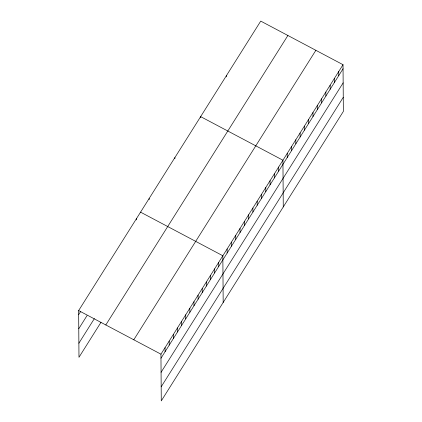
<?xml version="1.0" encoding="UTF-8"?>
<svg xmlns="http://www.w3.org/2000/svg" width="422" height="422" viewBox="0 0 422 422"><rect width="100%" height="100%" fill="white"/><g stroke="black" fill="none" stroke-linecap="round" stroke-linejoin="round"><path stroke-width="0.63" d="M100.99 322.303L78.977 357.297L78.65 310.571L260.733 21.1L343.023 64.703L343.35 111.429L161.267 400.9L160.946 354.174L343.023 64.703M78.682 314.643L80.744 311.362M78.777 328.717L87.032 315.593M78.877 343.218L94.354 318.615M105.806 324.961L287.888 35.49M133.785 339.789L315.867 50.313M160.972 358.246L343.049 68.775M161.072 372.32L343.149 82.849M161.172 386.826L343.25 97.35M140.558 212.15L222.848 255.758L223.175 302.479M78.65 310.571L160.946 354.174M338.729 71.529L338.76 75.596M334.44 78.35L334.467 82.422M330.146 85.175L330.178 89.242M325.853 91.996L325.884 96.068M321.564 98.822L321.59 102.889M317.27 105.642L317.302 109.715M312.982 112.468L313.008 116.535M308.688 119.289L308.714 123.361M304.394 126.115L304.426 130.182M300.105 132.935L300.132 137.008M295.811 139.761L295.838 143.828M291.518 146.582L291.549 150.654M287.229 153.408L287.255 157.475M283.262 206.954L282.935 160.228L200.645 116.625L200.65 117.791M278.647 167.054L278.673 171.121M274.353 173.875L274.379 177.947M270.059 180.7L270.091 184.767M265.77 187.521L265.797 191.593M261.476 194.347L261.503 198.414M257.183 201.167L257.214 205.24M252.894 207.993L252.92 212.06M248.6 214.814L248.632 218.886M244.312 221.64L244.338 225.707M240.018 228.46L240.044 232.533M235.724 235.286L235.756 239.353M231.435 242.112L231.462 246.179M226.398 75.686L226.403 76.846M227.142 248.933L227.168 253M218.723 262.315L218.749 266.387M214.598 268.877L214.624 272.95M210.467 275.439L210.499 279.512M206.342 282.002L206.369 286.069M202.217 288.564L202.243 292.631M198.087 295.126L198.113 299.193M193.962 301.688L193.988 305.755M189.831 308.245L189.863 312.317M185.706 314.807L185.733 318.879M181.581 321.369L181.608 325.441M177.451 327.931L177.483 331.998M174.893 157.564L174.903 158.73M173.326 334.493L173.352 338.56M169.196 341.055L169.227 345.122M165.071 347.617L165.097 351.684M149.14 198.504L149.151 199.669M136.433 218.712L136.438 219.878"/></g></svg>
